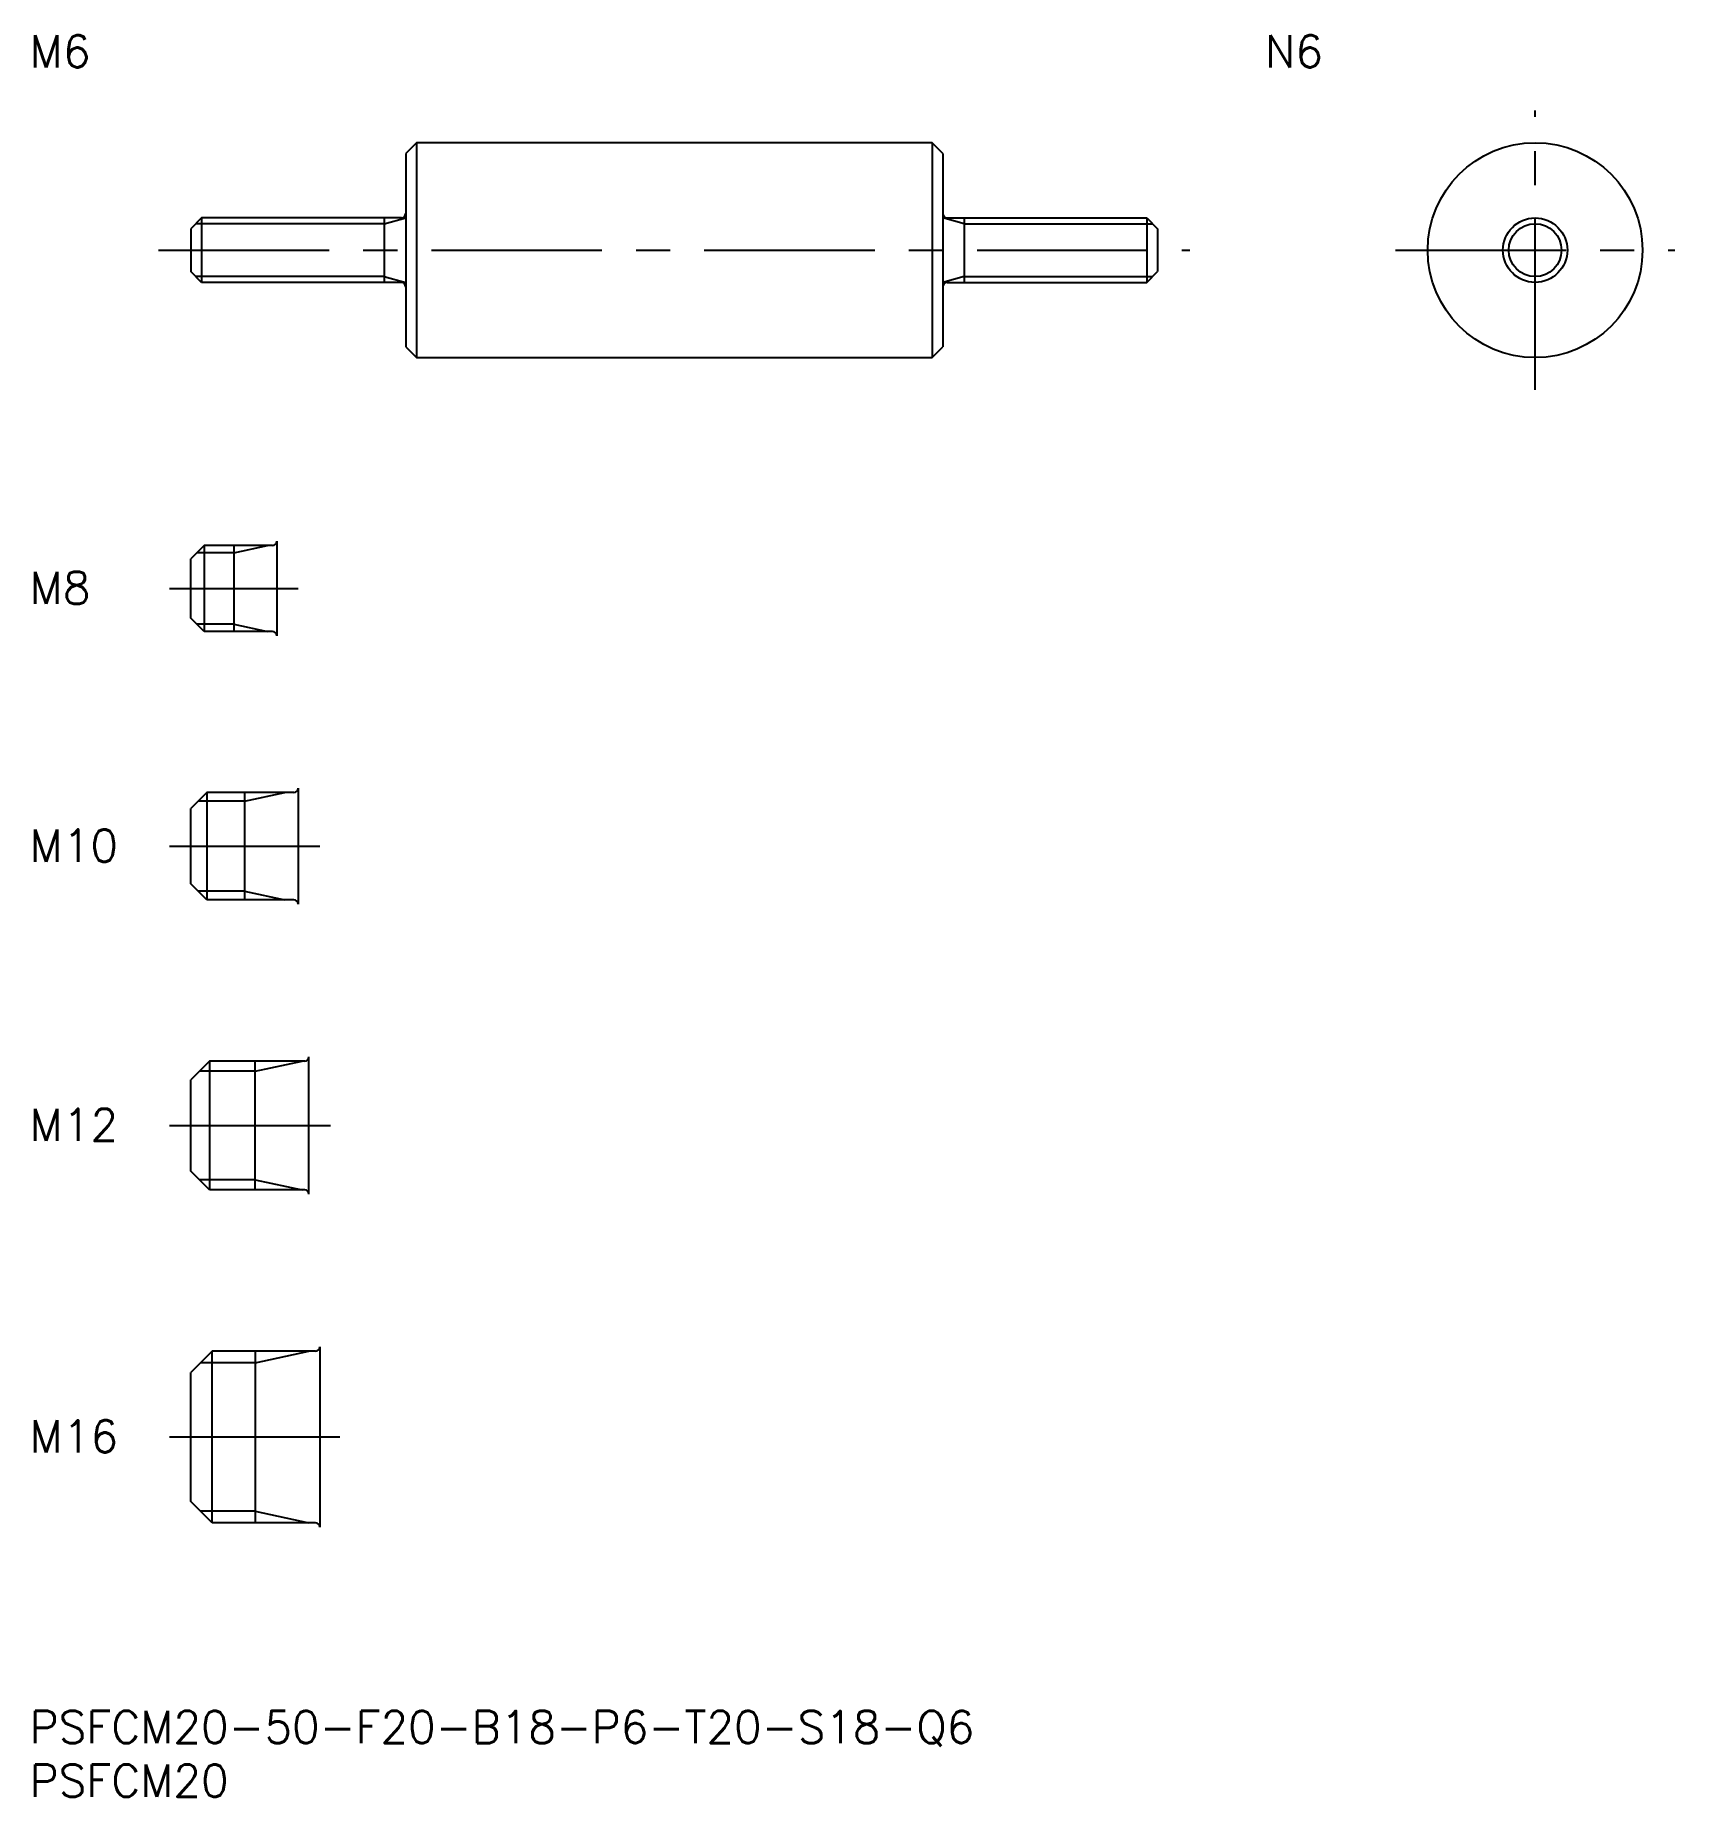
# Model space of a CAD drawing. Extents: x 1 to 153, y -8 to 156.
import ezdxf

# ---------------------------------------------------------------- set-up
doc = ezdxf.new("R2010")
doc.units = 0
doc.header["$LTSCALE"] = 0.5
doc.linetypes.add('CENTER', pattern=[50.8, 31.75, -6.35, 6.35, -6.35])
for name, color, linetype in [('MSM_CENTER', 1, 'CENTER'), ('MSM_CONTINUOUS', 7, 'CONTINUOUS'), ('MSM_NARROW', 5, 'CONTINUOUS'), ('MSM_PART_NUMBER', 7, 'CONTINUOUS')]:
    doc.layers.add(name, color=color, linetype=linetype)
doc.styles.get("Standard").update_dxf_attribs({"font": 'txt.shx', "height": 1, "bigfont": 'bigfont.shx'})

# ---------------------------------------------------------------- blocks, each defined once
blk = doc.blocks.new('*U14')
at = {"layer": 'MSM_PART_NUMBER'}
blk.add_text('PSFCM20-50-F20-B18-P6-T20-S18-Q6', height=3, dxfattribs=at).set_placement((0, -3))
blk = doc.blocks.new('*U15')
at = {"layer": 'MSM_PART_NUMBER'}
blk.add_text('PSFCM20', height=3, dxfattribs=at).set_placement((0, -8))
blk = doc.blocks.new('*U16')
at = {"layer": 'MSM_PART_NUMBER'}
blk.add_text('M16', height=3, dxfattribs=at).set_placement((0, 24.06))
blk = doc.blocks.new('*U17')
at = {"layer": 'MSM_PART_NUMBER'}
blk.add_text('M12', height=3, dxfattribs=at).set_placement((0, 53.06))
blk = doc.blocks.new('*U18')
at = {"layer": 'MSM_PART_NUMBER'}
blk.add_text('M10', height=3, dxfattribs=at).set_placement((0, 79.06))
blk = doc.blocks.new('*U19')
at = {"layer": 'MSM_PART_NUMBER'}
blk.add_text('M8', height=3, dxfattribs=at).set_placement((0, 103.06))
blk = doc.blocks.new('*U20')
at = {"layer": 'MSM_PART_NUMBER'}
blk.add_text('M6', height=3, dxfattribs=at).set_placement((0, 153.01))
blk = doc.blocks.new('*U21')
at = {"layer": 'MSM_PART_NUMBER'}
blk.add_text('N6', height=3, dxfattribs=at).set_placement((115, 153.01))

msp = doc.modelspace()

# ---------------------------------------------------------------- linework, layer by layer
at = {"layer": 'MSM_CENTER'}
for p, q in [((140.1477, 123), (140.1477, 149)), ((12, 136), (108, 136)), ((127.1477, 136), (153.1477, 136)), ((13, 104.5), (25, 104.5)), ((13, 80.5), (27, 80.5)), ((13, 54.5), (28, 54.5)), ((13, 25.5), (29, 25.5))]:
    msp.add_line(p, q, dxfattribs=at)
at = {"layer": 'MSM_CONTINUOUS'}
for p, q in [((36, 146), (35, 145)), ((36, 146), (36, 126)), ((84, 146), (36, 146)), ((85, 145), (84, 146)), ((84, 146), (84, 126)), ((35, 145), (35, 127)), ((85, 145), (85, 127)), ((16, 139), (15, 138)), ((15, 138), (15, 134)), ((34.6, 139), (16, 139)), ((16, 139), (16, 133)), ((33, 139), (33, 133)), ((85.4, 139), (104, 139)), ((87, 139), (87, 133)), ((104, 139), (105, 138)), ((104, 139), (104, 133)), ((105, 138), (105, 134)), ((16, 133), (15, 134)), ((34.6, 133), (16, 133)), ((85.4, 133), (104, 133)), ((104, 133), (105, 134)), ((35, 127), (36, 126)), ((84, 126), (85, 127)), ((36, 126), (84, 126)), ((16.25, 108.5), (15, 107.25)), ((22.6, 108.5), (16.25, 108.5)), ((16.25, 108.5), (16.25, 100.5)), ((19, 108.5), (19, 100.5)), ((23, 108.9), (23, 100.1)), ((15, 101.75), (15, 107.25)), ((16.25, 100.5), (15, 101.75)), ((22.6, 100.5), (16.25, 100.5)), ((16.5, 85.5), (15, 84)), ((24.6, 85.5), (16.5, 85.5)), ((16.5, 85.5), (16.5, 75.5)), ((20, 85.5), (20, 75.5)), ((25, 85.9), (25, 75.1)), ((15, 77), (15, 84)), ((16.5, 75.5), (15, 77)), ((24.6, 75.5), (16.5, 75.5)), ((26, 48.1), (26, 60.9)), ((16.75, 60.5), (15, 58.75)), ((25.6, 60.5), (16.75, 60.5)), ((16.75, 60.5), (16.75, 48.5)), ((21, 48.5), (21, 60.5)), ((15, 50.25), (15, 58.75)), ((16.75, 48.5), (15, 50.25)), ((25.6, 48.5), (16.75, 48.5)), ((17, 33.5), (15, 31.5)), ((26.6, 33.5), (17, 33.5)), ((17, 17.5), (17, 33.5)), ((21, 33.5), (21, 17.5)), ((27, 33.9), (27, 17.1)), ((15, 19.5), (15, 31.5)), ((17, 17.5), (15, 19.5)), ((26.6, 17.5), (17, 17.5))]:
    msp.add_line(p, q, dxfattribs=at)
for radius in [10, 3]:
    msp.add_circle((140.1477, 136), radius, dxfattribs=at)
for centre, start, end in [((34.6, 139.4), 270, 0), ((85.4, 139.4), 180, 270), ((34.6, 132.6), 0, 90), ((85.4, 132.6), 90, 180), ((22.6, 108.9), 270, 0), ((22.6, 100.1), 0, 90), ((24.6, 85.9), 270, 0), ((24.6, 75.1), 0, 90), ((25.6, 60.9), 270, 0), ((25.6, 48.1), 0, 90), ((26.6, 33.9), 270, 0), ((26.6, 17.1), 0, 90)]:
    msp.add_arc(centre, 0.4, start, end, dxfattribs=at)
at = {"layer": 'MSM_NARROW'}
for p, q in [((33, 138.4585), (15.4585, 138.4585)), ((33, 138.4585), (35, 139)), ((87, 138.4585), (85, 139)), ((87, 138.4585), (104.5415, 138.4585)), ((33, 133.5415), (15.4585, 133.5415)), ((33, 133.5415), (35, 133)), ((87, 133.5415), (85, 133)), ((87, 133.5415), (104.5415, 133.5415)), ((19, 107.8235), (22.125, 108.5)), ((19, 107.8235), (15.5735, 107.8235)), ((19, 101.1765), (15.5735, 101.1765)), ((19, 101.1765), (22.125, 100.5)), ((20, 84.688), (23.75, 85.5)), ((20, 84.688), (15.688, 84.688)), ((20, 76.312), (15.688, 76.312)), ((20, 76.312), (23.75, 75.5)), ((21, 59.553), (15.803, 59.553)), ((21, 59.553), (25.375, 60.5)), ((21, 49.447), (15.803, 49.447)), ((21, 49.447), (25.375, 48.5)), ((21, 32.4175), (26, 33.5)), ((21, 32.4175), (15.9175, 32.4175)), ((21, 18.5825), (15.9175, 18.5825)), ((21, 18.5825), (26, 17.5))]:
    msp.add_line(p, q, dxfattribs=at)
msp.add_circle((140.1477, 136), 2.4585, dxfattribs=at)

# ---------------------------------------------------------------- block references
at = {"layer": 'MSM_CONTINUOUS'}
for name in ['*U20', '*U21', '*U19', '*U18', '*U17', '*U16', '*U14', '*U15']:
    msp.add_blockref(name, (0, 0), dxfattribs=at)

doc.saveas('drawing.dxf')
